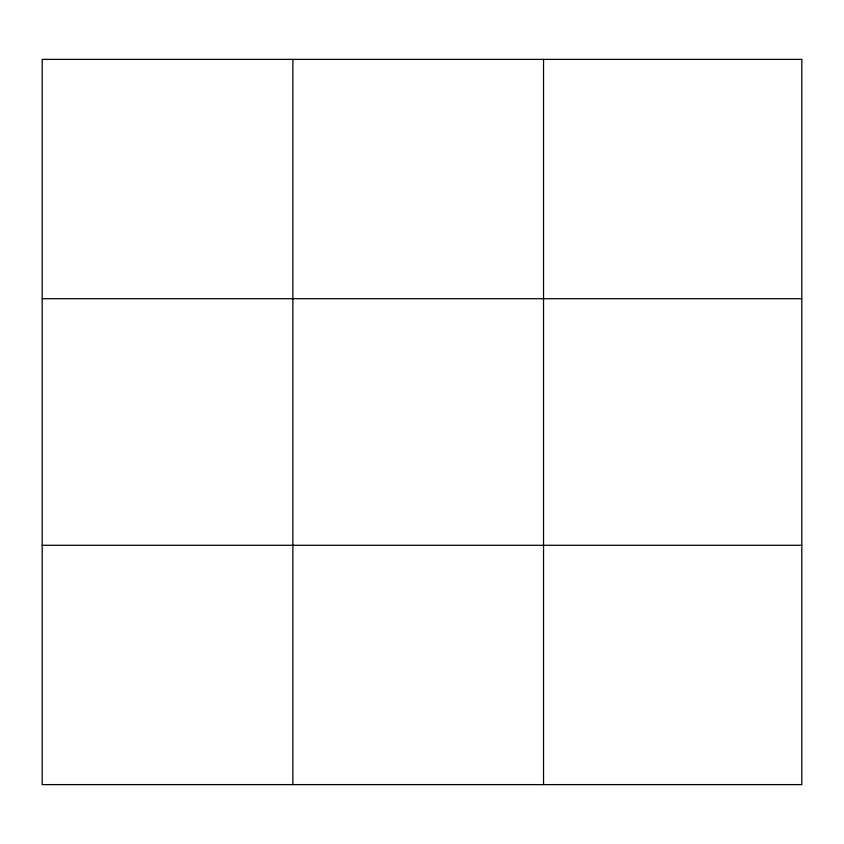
<?xml version="1.0" encoding="UTF-8"?>
<svg xmlns="http://www.w3.org/2000/svg" width="844" height="844" viewBox="0 0 844 844"><rect width="100%" height="100%" fill="white"/><g stroke="black" fill="none" stroke-linecap="round" stroke-linejoin="round"><path stroke-width="1.27" d="M292.868 784.614L292.868 59.386M543.536 784.614L543.536 59.386M42.2 298.713L801.8 298.713M42.2 545.287L801.8 545.287M801.8 59.386L801.8 784.614L42.2 784.614L42.2 59.386L801.8 59.386"/></g></svg>
